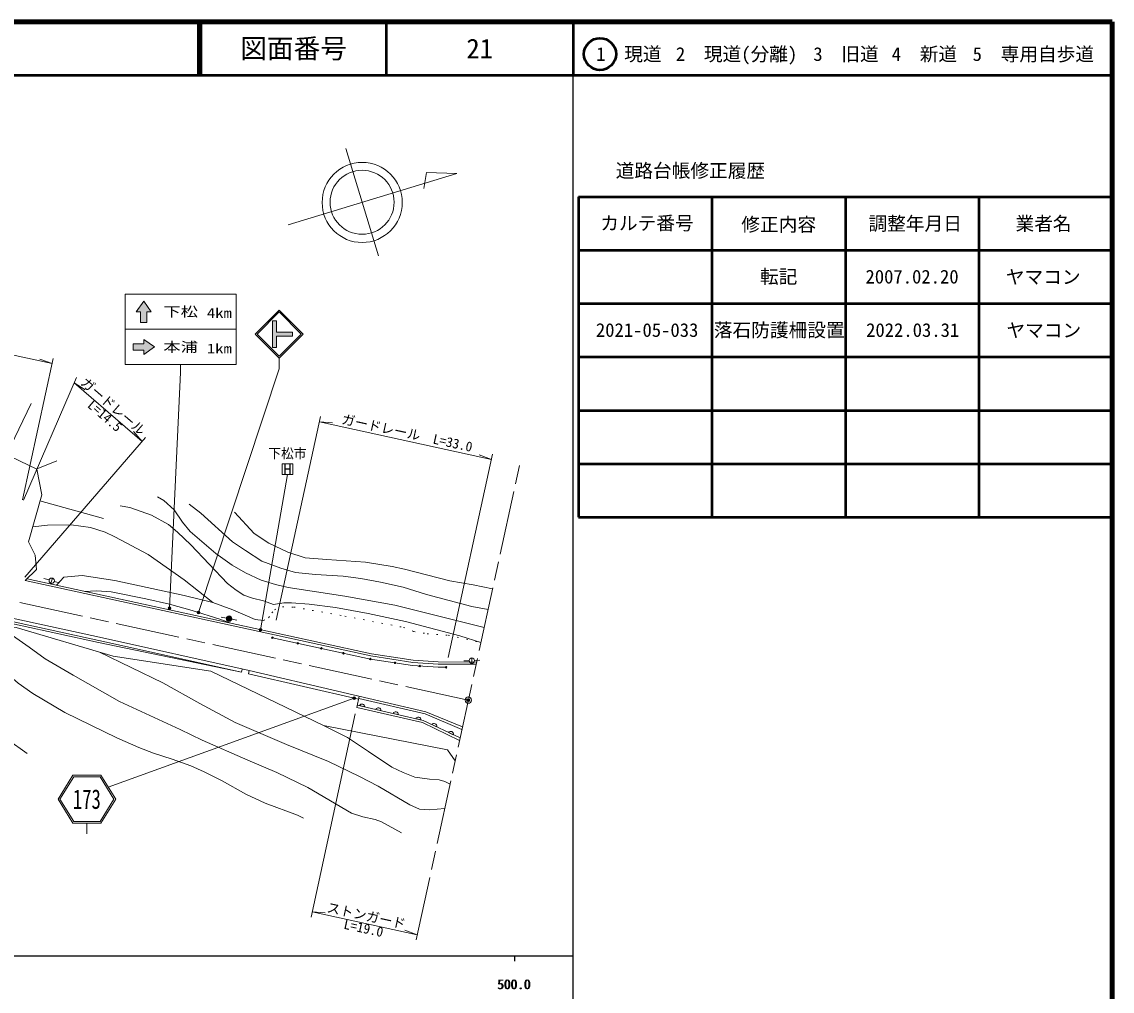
# Model space of a CAD drawing. Units: millimetres at full size, sheet at 1:1000; details may follow other scales. Extents: x 40000 to 680000, y 20000 to 380000.
# Drawn here: x 475697 to 680000, y 198357 to 380000 of the extents above; entities that cross this region are included whole.
import ezdxf
from ezdxf.enums import TextEntityAlignment as Align

# ---------------------------------------------------------------- set-up
doc = ezdxf.new("R2010")
doc.units = ezdxf.units.MM
doc.header["$LTSCALE"] = 1000
doc.header["$PDMODE"] = 32
doc.header["$PDSIZE"] = 500
doc.linetypes.add('CHAIN', pattern=[18.5, 12, -1.5, 3.5, -1.5])
doc.linetypes.add('DOTTED', pattern=[1.75, 0.25, -1.5])
for name, color, linetype, lineweight in [('M-BGD', 7, 'Continuous', 13), ('M-BMK', 2, 'CHAIN', 13), ('M-BMK-SRVR', 3, 'Continuous', 13), ('M-STR-HTXT', 7, 'Continuous', 13), ('M-STR-STRC', 7, 'Continuous', 13), ('M-TTL', 2, 'Continuous', 140), ('M-TTL-BAND', 7, 'Continuous', 25), ('M-TTL-FRAM', 2, 'Continuous', 50), ('M-TTL-LINE', 7, 'Continuous', 50)]:
    doc.layers.add(name, color=color, linetype=linetype, lineweight=lineweight)
doc.layers.add('M-OTRS', color=6, linetype='Continuous')
doc.layers.add('M-TTL-TXT', color=7, linetype='Continuous')
doc.styles.add('ＭＳ ゴシック', font='')
doc.styles.get('ＭＳ ゴシック').set_extended_font_data('MS Gothic')

msp = doc.modelspace()

# ---------------------------------------------------------------- hatches: boundary and pattern name
at = {"layer": 'M-BGD'}
for points in [[(514050, 268265, -0.41421), (514639, 268656, -0.41421), (515030, 268067, -1)], [(514050, 268265, -0.41421), (514639, 268656, -0.41421), (515030, 268067, -1)], [(522511, 264584, -0.41421), (522661, 264734, -0.41421), (522811, 264584, -1)], [(522511, 264584, -0.41421), (522661, 264734, -0.41421), (522811, 264584, -1)], [(527254, 263551, -0.41421), (527404, 263701, -0.41421), (527554, 263551, -1)], [(527254, 263551, -0.41421), (527404, 263701, -0.41421), (527554, 263551, -1)], [(531687, 262585, -0.41421), (531837, 262735, -0.41421), (531987, 262585, -1)], [(531687, 262585, -0.41421), (531837, 262735, -0.41421), (531987, 262585, -1)], [(535793, 261690, -0.41421), (535943, 261840, -0.41421), (536093, 261690, -1)], [(535793, 261690, -0.41421), (535943, 261840, -0.41421), (536093, 261690, -1)], [(540863, 260585, -0.41421), (541013, 260735, -0.41421), (541163, 260585, -1)], [(540863, 260585, -0.41421), (541013, 260735, -0.41421), (541163, 260585, -1)], [(545466, 259883, -0.41421), (545616, 260033, -0.41421), (545766, 259883, -1)], [(545466, 259883, -0.41421), (545616, 260033, -0.41421), (545766, 259883, -1)], [(550096, 259290, -0.41421), (550246, 259440, -0.41421), (550396, 259290, -1)], [(550096, 259290, -0.41421), (550246, 259440, -0.41421), (550396, 259290, -1)], [(555041, 259050, -0.41421), (555191, 259200, -0.41421), (555341, 259050, -1)], [(555041, 259050, -0.41421), (555191, 259200, -0.41421), (555341, 259050, -1)]]:
    msp.add_hatch(color=256, dxfattribs=at).paths.add_polyline_path(points)
at = {"layer": 'M-STR-HTXT'}
for points in [[(503613, 270232, -1), (503174, 269993, -1)], [(503613, 270232, -1), (503174, 269993, -1)], [(509040, 269432, -1), (508601, 269193, -1)], [(509040, 269432, -1), (508601, 269193, -1)], [(520642, 266215, -1), (520203, 265976, -1)], [(520642, 266215, -1), (520203, 265976, -1)], [(538170, 253365, -1), (537731, 253125, -1)], [(538170, 253365, -1), (537731, 253125, -1)]]:
    msp.add_hatch(color=256, dxfattribs=at).paths.add_polyline_path(points)
at = {"layer": 'M-STR-STRC'}
for points in [[(497944, 325677), (497944, 323677), (499144, 323677), (499144, 325677), (499944, 325677), (498544, 327677), (497144, 325677)], [(497944, 325677), (497944, 323677), (499144, 323677), (499144, 325677), (499944, 325677), (498544, 327677), (497144, 325677)], [(522661, 318981), (523411, 318981), (523411, 321106), (526411, 321106), (526411, 321856), (523411, 321856), (523411, 323981), (522661, 323981)], [(522661, 318981), (523411, 318981), (523411, 321106), (526411, 321106), (526411, 321856), (523411, 321856), (523411, 323981), (522661, 323981)], [(498544, 319680), (496544, 319680), (496544, 318480), (498544, 318480), (498544, 317680), (500544, 319080), (498544, 320480)], [(498544, 319680), (496544, 319680), (496544, 318480), (498544, 318480), (498544, 317680), (500544, 319080), (498544, 320480)]]:
    msp.add_hatch(color=256, dxfattribs=at).paths.add_polyline_path(points)

# ---------------------------------------------------------------- linework, layer by layer
at = {"layer": 'M-BGD'}
for p, q in [((472837, 298881), (477462, 308464)), ((478398, 296197), (482285, 297766)), ((479103, 290215), (491005, 286918)), ((483563, 275915), (482227, 274419)), ((487020, 276276), (483563, 275915)), ((480816, 275413), (479853, 275680)), ((480816, 275413), (479853, 275680)), ((481432, 275761), (481165, 274797)), ((481432, 275761), (481165, 274797)), ((481780, 275146), (482744, 274879)), ((481780, 275146), (482744, 274879)), ((514050, 268265), (513070, 268463)), ((514050, 268265), (513070, 268463)), ((515030, 268067), (516010, 267869)), ((515030, 268067), (516010, 267869)), ((559510, 260288), (558511, 260245)), ((559510, 260288), (558511, 260245)), ((559988, 260809), (560031, 259810)), ((559988, 260809), (560031, 259810)), ((560509, 260331), (561508, 260374)), ((560509, 260331), (561508, 260374)), ((517004, 258717), (516873, 258131)), ((517004, 258717), (516873, 258131)), ((518273, 258433), (518142, 257848)), ((518273, 258433), (518142, 257848)), ((518142, 257848), (538797, 253048)), ((518142, 257848), (538797, 253048)), ((538446, 251539), (538933, 253633)), ((538446, 251539), (538933, 253633)), ((538995, 251873), (539960, 251649)), ((538995, 251873), (539960, 251649)), ((542024, 251169), (542989, 250945)), ((542024, 251169), (542989, 250945)), ((545266, 250416), (546231, 250192)), ((545266, 250416), (546231, 250192)), ((549519, 249428), (550484, 249203)), ((549519, 249428), (550484, 249203)), ((552534, 248328), (553429, 247901)), ((552534, 248328), (553429, 247901)), ((555648, 246842), (556542, 246415)), ((555648, 246842), (556542, 246415))]:
    msp.add_line(p, q, dxfattribs=at)
for points in [[(420529, 293685), (422791, 302293), (439120, 298454), (440561, 297927), (454395, 294362), (470258, 300126), (478487, 296188), (479422, 291365), (476978, 282544), (478179, 280039), (478462, 277396), (476353, 275290)], [(420529, 293685), (422791, 302293), (439120, 298454), (440561, 297927), (454395, 294362), (470258, 300126), (478487, 296188), (479422, 291365), (476978, 282544), (478179, 280039), (478462, 277396), (476353, 275290)], [(562329, 266532), (545572, 270710), (536233, 272352), (525604, 273985), (523227, 274545), (520533, 275355), (517594, 276757), (515123, 278178), (512077, 280352), (507246, 284521), (505834, 286212), (504233, 288543), (502337, 290326), (501116, 290992)], [(562329, 266532), (545572, 270710), (536233, 272352), (525604, 273985), (523227, 274545), (520533, 275355), (517594, 276757), (515123, 278178), (512077, 280352), (507246, 284521), (505834, 286212), (504233, 288543), (502337, 290326), (501116, 290992)], [(494110, 289315), (495946, 289015), (500000, 287576), (503184, 285780), (504887, 284341), (507375, 282009), (514258, 274723), (515845, 273487), (517302, 272589), (518942, 271991), (520998, 271497), (522846, 270846), (524795, 271112), (526211, 271112), (529518, 270868), (534460, 270224), (540600, 269100), (547601, 267605), (557762, 264955), (561708, 263683)], [(494110, 289315), (495946, 289015), (500000, 287576), (503184, 285780), (504887, 284341), (507375, 282009), (514258, 274723), (515845, 273487), (517302, 272589), (518942, 271991), (520998, 271497), (522846, 270846), (524795, 271112), (526211, 271112), (529518, 270868), (534460, 270224), (540600, 269100), (547601, 267605), (557762, 264955), (561708, 263683)], [(507063, 289629), (509261, 287918), (515184, 282589), (517604, 280918), (520652, 278944), (524200, 277620), (526961, 276842), (530750, 276454), (535940, 276131), (539226, 275691), (542930, 275005), (547122, 274045), (551522, 272696), (560041, 270430), (563063, 269903)], [(507063, 289629), (509261, 287918), (515184, 282589), (517604, 280918), (520652, 278944), (524200, 277620), (526961, 276842), (530750, 276454), (535940, 276131), (539226, 275691), (542930, 275005), (547122, 274045), (551522, 272696), (560041, 270430), (563063, 269903)], [(563904, 273760), (560244, 274492), (555865, 275231), (547389, 277425), (545099, 277957), (540097, 278748), (532835, 279258), (528767, 279586), (525542, 280625), (521971, 282294), (519248, 284145), (515545, 288138)], [(563904, 273760), (560244, 274492), (555865, 275231), (547389, 277425), (545099, 277957), (540097, 278748), (532835, 279258), (528767, 279586), (525542, 280625), (521971, 282294), (519248, 284145), (515545, 288138)], [(511484, 271165), (506128, 275413), (499400, 280198), (493102, 283515), (491286, 284341), (488569, 285233), (484975, 285751), (480499, 285694), (477768, 285396)], [(511484, 271165), (506128, 275413), (499400, 280198), (493102, 283515), (491286, 284341), (488569, 285233), (484975, 285751), (480499, 285694), (477768, 285396)], [(487020, 276276), (493101, 275302), (506122, 272489), (511484, 271165), (515210, 269838), (519439, 267992), (521009, 267797)], [(487020, 276276), (493101, 275302), (506122, 272489), (511484, 271165), (515210, 269838), (519439, 267992), (521009, 267797)], [(476353, 275290), (541122, 261175), (548990, 259975), (553701, 259661), (560820, 259607)], [(476353, 275290), (541122, 261175), (548990, 259975), (553701, 259661), (560820, 259607)], [(476690, 275626), (541195, 261569), (549034, 260373), (553716, 260061), (560823, 260007)], [(476690, 275626), (541195, 261569), (549034, 260373), (553716, 260061), (560823, 260007)], [(454903, 272391), (490267, 264684), (518273, 258433), (551427, 250730), (558261, 247868)], [(454903, 272391), (490267, 264684), (518273, 258433), (551427, 250730), (558261, 247868)], [(487472, 273276), (489684, 273359), (492415, 273194), (498911, 271896), (503356, 270901), (507592, 269702), (512794, 268053), (514666, 267350)], [(487472, 273276), (489684, 273359), (492415, 273194), (498911, 271896), (503356, 270901), (507592, 269702), (512794, 268053), (514666, 267350)], [(467733, 268571), (490052, 263707), (516873, 258131)], [(467733, 268571), (490052, 263707), (516873, 258131)], [(467821, 268961), (490138, 264098), (516873, 258131)], [(467821, 268961), (490138, 264098), (516873, 258131)], [(469461, 267207), (474640, 266485), (492810, 261105), (511098, 258338), (532224, 248174), (555438, 243559), (556885, 241552)], [(469461, 267207), (474640, 266485), (492810, 261105), (511098, 258338), (532224, 248174), (555438, 243559), (556885, 241552)], [(472178, 266829), (473934, 265017), (477066, 262839), (480082, 260658), (485298, 257579), (493973, 252611), (505377, 247409), (509493, 245365), (518075, 241640), (523509, 239333), (529274, 236535), (537479, 231731), (539570, 230999), (541902, 230505), (543122, 230085), (546840, 228025)], [(472178, 266829), (473934, 265017), (477066, 262839), (480082, 260658), (485298, 257579), (493973, 252611), (505377, 247409), (509493, 245365), (518075, 241640), (523509, 239333), (529274, 236535), (537479, 231731), (539570, 230999), (541902, 230505), (543122, 230085), (546840, 228025)], [(522661, 264584), (541013, 260585), (548925, 259378), (553679, 259061), (555191, 259050)], [(522661, 264584), (541013, 260585), (548925, 259378), (553679, 259061), (555191, 259050)], [(528465, 230768), (527328, 231365), (521308, 233600), (517674, 235307), (513256, 237764), (509847, 239433), (507357, 240580), (503878, 241840), (500397, 242941), (497647, 244036), (493522, 245827), (483767, 250568), (477732, 254118), (475043, 256067), (470221, 260202), (467928, 262041), (466674, 262977)], [(528465, 230768), (527328, 231365), (521308, 233600), (517674, 235307), (513256, 237764), (509847, 239433), (507357, 240580), (503878, 241840), (500397, 242941), (497647, 244036), (493522, 245827), (483767, 250568), (477732, 254118), (475043, 256067), (470221, 260202), (467928, 262041), (466674, 262977)], [(554932, 232590), (552083, 232333), (550239, 232461), (548378, 233272), (542498, 236773), (538964, 238568), (533184, 241388), (525281, 244613), (515680, 248675), (509056, 252242), (502109, 256118), (490262, 261860)], [(554932, 232590), (552083, 232333), (550239, 232461), (548378, 233272), (542498, 236773), (538964, 238568), (533184, 241388), (525281, 244613), (515680, 248675), (509056, 252242), (502109, 256118), (490262, 261860)], [(538446, 251539), (550753, 248679), (557714, 245357)], [(538446, 251539), (550753, 248679), (557714, 245357)], [(538548, 251977), (550903, 249106), (557813, 245809)], [(538548, 251977), (550903, 249106), (557813, 245809)], [(538831, 253194), (551288, 250300), (558164, 247421)], [(538831, 253194), (551288, 250300), (558164, 247421)], [(532224, 248174), (536697, 245872), (540685, 243300), (545003, 240346), (547126, 239307), (549338, 238491), (552060, 238099), (553910, 237971), (554944, 237674), (555929, 237167)], [(532224, 248174), (536697, 245872), (540685, 243300), (545003, 240346), (547126, 239307), (549338, 238491), (552060, 238099), (553910, 237971), (554944, 237674), (555929, 237167)], [(476686, 242898), (473012, 245521)], [(476686, 242898), (473012, 245521)]]:
    msp.add_lwpolyline(points, dxfattribs=at)
at = {"layer": 'M-BGD', "linetype": 'DOTTED'}
msp.add_lwpolyline([(521009, 267797), (521942, 268342), (522566, 269260), (523037, 269825), (524556, 270378), (526664, 270331), (536223, 268638), (547239, 266516), (549156, 265748), (551633, 265329), (555589, 265057), (561708, 263683)], dxfattribs=at)
msp.add_lwpolyline([(521009, 267797), (521942, 268342), (522566, 269260), (523037, 269825), (524556, 270378), (526664, 270331), (536223, 268638), (547239, 266516), (549156, 265748), (551633, 265329), (555589, 265057), (561708, 263683)], dxfattribs=at)
at = {"layer": 'M-BGD'}
for centre, radius in [((481298, 275279), 500), ((481298, 275279), 500), ((514540, 268166), 500), ((514540, 268166), 500), ((522661, 264584), 150), ((522661, 264584), 150), ((527404, 263551), 150), ((527404, 263551), 150), ((531837, 262585), 150), ((531837, 262585), 150), ((535943, 261690), 150), ((535943, 261690), 150), ((541013, 260585), 150), ((541013, 260585), 150), ((545616, 259883), 150), ((545616, 259883), 150), ((560010, 260309), 500), ((560010, 260309), 500), ((550246, 259290), 150), ((550246, 259290), 150), ((555191, 259050), 150), ((555191, 259050), 150)]:
    msp.add_circle(centre, radius, dxfattribs=at)
for centre, start, end in [((539455, 251666), 358.0896, 155.74779), ((539455, 251666), 358.0896, 155.74779), ((542484, 250962), 358.0896, 155.74779), ((542484, 250962), 358.0896, 155.74779), ((545727, 250208), 358.0896, 155.74779), ((545727, 250208), 358.0896, 155.74779), ((549980, 249220), 358.0896, 155.74779), ((549980, 249220), 358.0896, 155.74779), ((552939, 248026), 345.66283, 143.32103), ((552939, 248026), 345.66283, 143.32103), ((556053, 246540), 345.66283, 143.32103), ((556053, 246540), 345.66283, 143.32103)]:
    msp.add_arc(centre, 505, start, end, dxfattribs=at)
at = {"layer": 'M-BMK'}
for p, q in [((559358, 252903), (314480, 306267)), ((559358, 252903), (314480, 306267)), ((549564, 207957), (568940, 296871)), ((549564, 207957), (568940, 296871))]:
    msp.add_line(p, q, dxfattribs=at)
at = {"layer": 'M-BMK-SRVR'}
for p, q in [((536403, 356234), (542519, 336145)), ((536403, 356234), (542519, 336145)), ((525589, 341967), (557187, 351585)), ((525589, 341967), (557187, 351585)), ((551522, 351749), (551016, 348791)), ((551522, 351749), (551016, 348791)), ((557187, 351585), (551522, 351749)), ((557187, 351585), (551522, 351749))]:
    msp.add_line(p, q, dxfattribs=at)
for centre, radius in [((539473, 346149), 7500), ((539473, 346149), 7500), ((539461, 346189), 6000), ((539461, 346189), 6000), ((559358, 252903), 600), ((559358, 252903), 600)]:
    msp.add_circle(centre, radius, dxfattribs=at)
at = {"layer": 'M-OTRS'}
msp.add_point((559358, 252903), dxfattribs=at)
msp.add_point((559358, 252903), dxfattribs=at)
at = {"layer": 'M-STR-HTXT'}
for p, q in [((481367, 315955), (429125, 327339)), ((481367, 315955), (429125, 327339)), ((475803, 290420), (481580, 316932)), ((475803, 290420), (481580, 316932)), ((481367, 315955), (479065, 316806)), ((481367, 315955), (479065, 316806)), ((508821, 269313), (523912, 314981)), ((508821, 269313), (523912, 314981)), ((475997, 290382), (485934, 313326)), ((475997, 290382), (485934, 313326)), ((503393, 270113), (505460, 314281)), ((503393, 270113), (505460, 314281)), ((485517, 312364), (498233, 301362)), ((485517, 312364), (487579, 311032)), ((485517, 312364), (498233, 301362)), ((485517, 312364), (487579, 311032)), ((523385, 267906), (531689, 306012)), ((523385, 267906), (531689, 306012)), ((563682, 298016), (531476, 305035)), ((531476, 305035), (533924, 304851)), ((563682, 298016), (531476, 305035)), ((531476, 305035), (533924, 304851)), ((498233, 301362), (496618, 303211)), ((498233, 301362), (496618, 303211)), ((476248, 275951), (498887, 302119)), ((476248, 275951), (498887, 302119)), ((555591, 260888), (563895, 298994)), ((555591, 260888), (563895, 298994)), ((563682, 298016), (561380, 298868)), ((563682, 298016), (561380, 298868)), ((520422, 266096), (525475, 295157)), ((520422, 266096), (525475, 295157)), ((537951, 253245), (491904, 236602)), ((537951, 253245), (491904, 236602)), ((538188, 250352), (529884, 212246)), ((538188, 250352), (529884, 212246)), ((549777, 208934), (530097, 213223)), ((530097, 213223), (532545, 213039)), ((549777, 208934), (530097, 213223)), ((530097, 213223), (532545, 213039)), ((549777, 208934), (547474, 209786)), ((549777, 208934), (547474, 209786))]:
    msp.add_line(p, q, dxfattribs=at)
for centre in [(503393, 270113), (503393, 270113), (508821, 269313), (508821, 269313), (520422, 266096), (520422, 266096), (537951, 253245), (537951, 253245)]:
    msp.add_circle(centre, 250, dxfattribs=at)
at = {"layer": 'M-STR-STRC'}
for p, q in [((495044, 328976), (515877, 328976)), ((495044, 328976), (495044, 315781)), ((495044, 328976), (515877, 328976)), ((495044, 328976), (495044, 315781)), ((515877, 328976), (515877, 315781)), ((515877, 328976), (515877, 315781)), ((498544, 327677), (497144, 325677)), ((498544, 327677), (497144, 325677)), ((499944, 325677), (498544, 327677)), ((499944, 325677), (498544, 327677)), ((497144, 325677), (497944, 325677)), ((497144, 325677), (497944, 325677)), ((497944, 325677), (497944, 323677)), ((497944, 325677), (497944, 323677)), ((499144, 325677), (499944, 325677)), ((499144, 323677), (499144, 325677)), ((499144, 325677), (499944, 325677)), ((499144, 323677), (499144, 325677)), ((519412, 321481), (523912, 325981)), ((519412, 321481), (523912, 325981)), ((519765, 321481), (523912, 325628)), ((519765, 321481), (523912, 325628)), ((528412, 321481), (523912, 325981)), ((528412, 321481), (523912, 325981)), ((528058, 321481), (523912, 325628)), ((528058, 321481), (523912, 325628)), ((497944, 323677), (499144, 323677)), ((497944, 323677), (499144, 323677)), ((522661, 323981), (523411, 323981)), ((522661, 323981), (522661, 318981)), ((522661, 323981), (523411, 323981)), ((522661, 323981), (522661, 318981)), ((523411, 323981), (523411, 321856)), ((523411, 323981), (523411, 321856)), ((515877, 322378), (495044, 322378)), ((515877, 322378), (495044, 322378)), ((519412, 321481), (523912, 316981)), ((519412, 321481), (523912, 316981)), ((519765, 321481), (523912, 317334)), ((519765, 321481), (523912, 317334)), ((523411, 321856), (526411, 321856)), ((523411, 321856), (526411, 321856)), ((523411, 321106), (526411, 321106)), ((523411, 321106), (523411, 318981)), ((523411, 321106), (526411, 321106)), ((523411, 321106), (523411, 318981)), ((523912, 317334), (528058, 321481)), ((523912, 316981), (528412, 321481)), ((523912, 317334), (528058, 321481)), ((523912, 316981), (528412, 321481)), ((526411, 321856), (526411, 321106)), ((526411, 321856), (526411, 321106)), ((498544, 319680), (496544, 319680)), ((496544, 319680), (496544, 318480)), ((498544, 319680), (496544, 319680)), ((496544, 319680), (496544, 318480)), ((500544, 319080), (498544, 320480)), ((498544, 320480), (498544, 319680)), ((500544, 319080), (498544, 320480)), ((498544, 320480), (498544, 319680)), ((498544, 317680), (500544, 319080)), ((498544, 317680), (500544, 319080)), ((522661, 318981), (523411, 318981)), ((522661, 318981), (523411, 318981)), ((496544, 318480), (498544, 318480)), ((496544, 318480), (498544, 318480)), ((498544, 318480), (498544, 317680)), ((498544, 318480), (498544, 317680)), ((523912, 316981), (523912, 314981)), ((523912, 316981), (523912, 314981)), ((515877, 315781), (495044, 315781)), ((515877, 315781), (495044, 315781)), ((505460, 315781), (505460, 314281)), ((505460, 315781), (505460, 314281)), ((485250, 238852), (482486, 234352)), ((485250, 238852), (482486, 234352)), ((485418, 238552), (482838, 234352)), ((485418, 238552), (482838, 234352)), ((485250, 238852), (490522, 238852)), ((485250, 238852), (490522, 238852)), ((485418, 238552), (490354, 238552)), ((485418, 238552), (490354, 238552)), ((492934, 234352), (490354, 238552)), ((492934, 234352), (490354, 238552)), ((493286, 234352), (490522, 238852)), ((493286, 234352), (490522, 238852)), ((482486, 234352), (485250, 229852)), ((482486, 234352), (485250, 229852)), ((482838, 234352), (485418, 230152)), ((482838, 234352), (485418, 230152)), ((490354, 230152), (492934, 234352)), ((490354, 230152), (492934, 234352)), ((490522, 229852), (493286, 234352)), ((490522, 229852), (493286, 234352)), ((485250, 229852), (490522, 229852)), ((485250, 229852), (490522, 229852)), ((485418, 230152), (490354, 230152)), ((485418, 230152), (490354, 230152)), ((487886, 229852), (487886, 227852)), ((487886, 229852), (487886, 227852))]:
    msp.add_line(p, q, dxfattribs=at)
for points in [[(522661, 323981), (523411, 323981), (523411, 321856), (526411, 321856), (526411, 321106), (523411, 321106), (523411, 318981), (522661, 318981)], [(522661, 323981), (523411, 323981), (523411, 321856), (526411, 321856), (526411, 321106), (523411, 321106), (523411, 318981), (522661, 318981)], [(524475, 295157), (526475, 295157), (526475, 297157), (524475, 297157)], [(524475, 295157), (526475, 295157), (526475, 297157), (524475, 297157)]]:
    msp.add_lwpolyline(points, close=True, dxfattribs=at)
at = {"layer": 'M-TTL'}
for p, q in [((680000, 380000), (40000, 380000)), ((680000, 20000), (680000, 380000))]:
    msp.add_line(p, q, dxfattribs=at)
at = {"layer": 'M-TTL-BAND'}
for p, q in [((579000, 20000), (579000, 370000)), ((40000, 205000), (579000, 205000)), ((568000, 205000), (568000, 204000))]:
    msp.add_line(p, q, dxfattribs=at)
at = {"layer": 'M-TTL-FRAM'}
for p, q in [((580000, 347197), (580000, 287197)), ((580000, 347197), (680000, 347197)), ((580000, 287197), (680000, 287197))]:
    msp.add_line(p, q, dxfattribs=at)
at = {"layer": 'M-TTL-LINE'}
for p, q in [((508747, 380000), (508747, 370000)), ((509247, 380000), (509247, 370000)), ((543997, 380000), (543997, 370000)), ((579000, 380000), (579000, 370000)), ((40000, 370000), (680000, 370000)), ((605000, 347197), (605000, 287197)), ((630000, 347197), (630000, 287197)), ((655000, 347197), (655000, 287197)), ((580000, 337197), (680000, 337197)), ((580000, 327197), (680000, 327197)), ((580000, 317197), (680000, 317197)), ((580000, 307197), (680000, 307197)), ((580000, 297197), (680000, 297197))]:
    msp.add_line(p, q, dxfattribs=at)
msp.add_circle((584031, 373958), 3000, dxfattribs=at)

# ---------------------------------------------------------------- texts
at = {"layer": 'M-STR-HTXT', "style": 'ＭＳ ゴシック'}
for s, rotation, p in [('ガードレール', 319.134, (491875, 306863)), ('ガードレール', 319.134, (491875, 306863)), ('ガードレール\u3000L=33.0', 347.706, (547579, 301526)), ('ガードレール\u3000L=33.0', 347.706, (547579, 301526)), ('ストンガード', 347.706, (539937, 211079)), ('ストンガード', 347.706, (539937, 211079))]:
    msp.add_text(s, height=1833, rotation=rotation, dxfattribs=at).set_placement(p, align=Align.BOTTOM_CENTER)
for s, rotation, p in [('L=14.5', 319.134, (491875, 306863)), ('L=14.5', 319.134, (491875, 306863)), ('L=19.0', 347.706, (539937, 211079)), ('L=19.0', 347.706, (539937, 211079))]:
    msp.add_text(s, height=1833, rotation=rotation, dxfattribs=at).set_placement(p, align=Align.TOP_CENTER)
at = {"layer": 'M-STR-STRC', "style": 'ＭＳ ゴシック'}
for s, height, width, p in [('下松', 1833, 1.3, (505460, 325677)), ('下松', 1833, 1.3, (505460, 325677)), ('本浦', 1833, 1.3, (505460, 319080)), ('本浦', 1833, 1.3, (505460, 319080)), ('H', 1833, 1.3, (525475, 296157)), ('H', 1833, 1.3, (525475, 296157)), ('173', 3666, 0.7, (487886, 234352)), ('173', 3666, 0.7, (487886, 234352))]:
    msp.add_text(s, height=height, dxfattribs=dict(at, width=width)).set_placement(p, align=Align.MIDDLE_CENTER)
at = {"layer": 'M-STR-STRC', "style": 'ＭＳ ゴシック', "width": 1.25}
for s, p in [('4km', (510377, 323972)), ('4km', (510377, 323972)), ('1km', (510377, 317307)), ('1km', (510377, 317307))]:
    msp.add_text(s, height=1833, dxfattribs=at).set_placement(p, align=Align.BOTTOM_LEFT)
at = {"layer": 'M-STR-STRC', "style": 'ＭＳ ゴシック', "width": 0.95}
msp.add_text('下松市', height=1833, dxfattribs=at).set_placement((525475, 297657), align=Align.BOTTOM_CENTER)
msp.add_text('下松市', height=1833, dxfattribs=at).set_placement((525475, 297657), align=Align.BOTTOM_CENTER)
at = {"layer": 'M-TTL-BAND', "style": 'ＭＳ ゴシック'}
for p in [(567844, 198195), (568000, 198195)]:
    msp.add_text('500.0', height=1833, dxfattribs=at).set_placement(p, align=Align.BOTTOM_CENTER)
at = {"layer": 'M-TTL-TXT', "style": 'ＭＳ ゴシック'}
for s, height, p in [('図面番号', 3666, (526622, 375000)), ('21', 3666, (561497, 375000)), ('1\u3000現道', 2566, (589448, 373958)), ('2\u3000現道(分離)', 2566, (609619, 373958)), ('3\u3000旧道', 2566, (630121, 373958)), ('4\u3000新道', 2566, (644824, 373958)), ('5\u3000専用自歩道', 2566, (665228, 373958)), ('道路台帳修正履歴', 2566, (600968, 352113)), ('カルテ番号', 2566, (592839, 342277)), ('修正内容', 2566, (617509, 342023)), ('調整年月日', 2566, (643089, 342197)), ('業者名', 2566, (667134, 342197)), ('転記', 2566, (617500, 332245)), ('2007.02.20', 2566, (642500, 332245)), ('ヤマコン', 2566, (667077, 332189)), ('2021-05-033', 2566, (592862, 322245)), ('落石防護柵設置', 2566, (617617, 322245)), ('2022.03.31', 2566, (642617, 322245)), ('ヤマコン', 2566, (667194, 322189))]:
    msp.add_text(s, height=height, dxfattribs=at).set_placement(p, align=Align.MIDDLE_CENTER)

doc.saveas('drawing.dxf')
